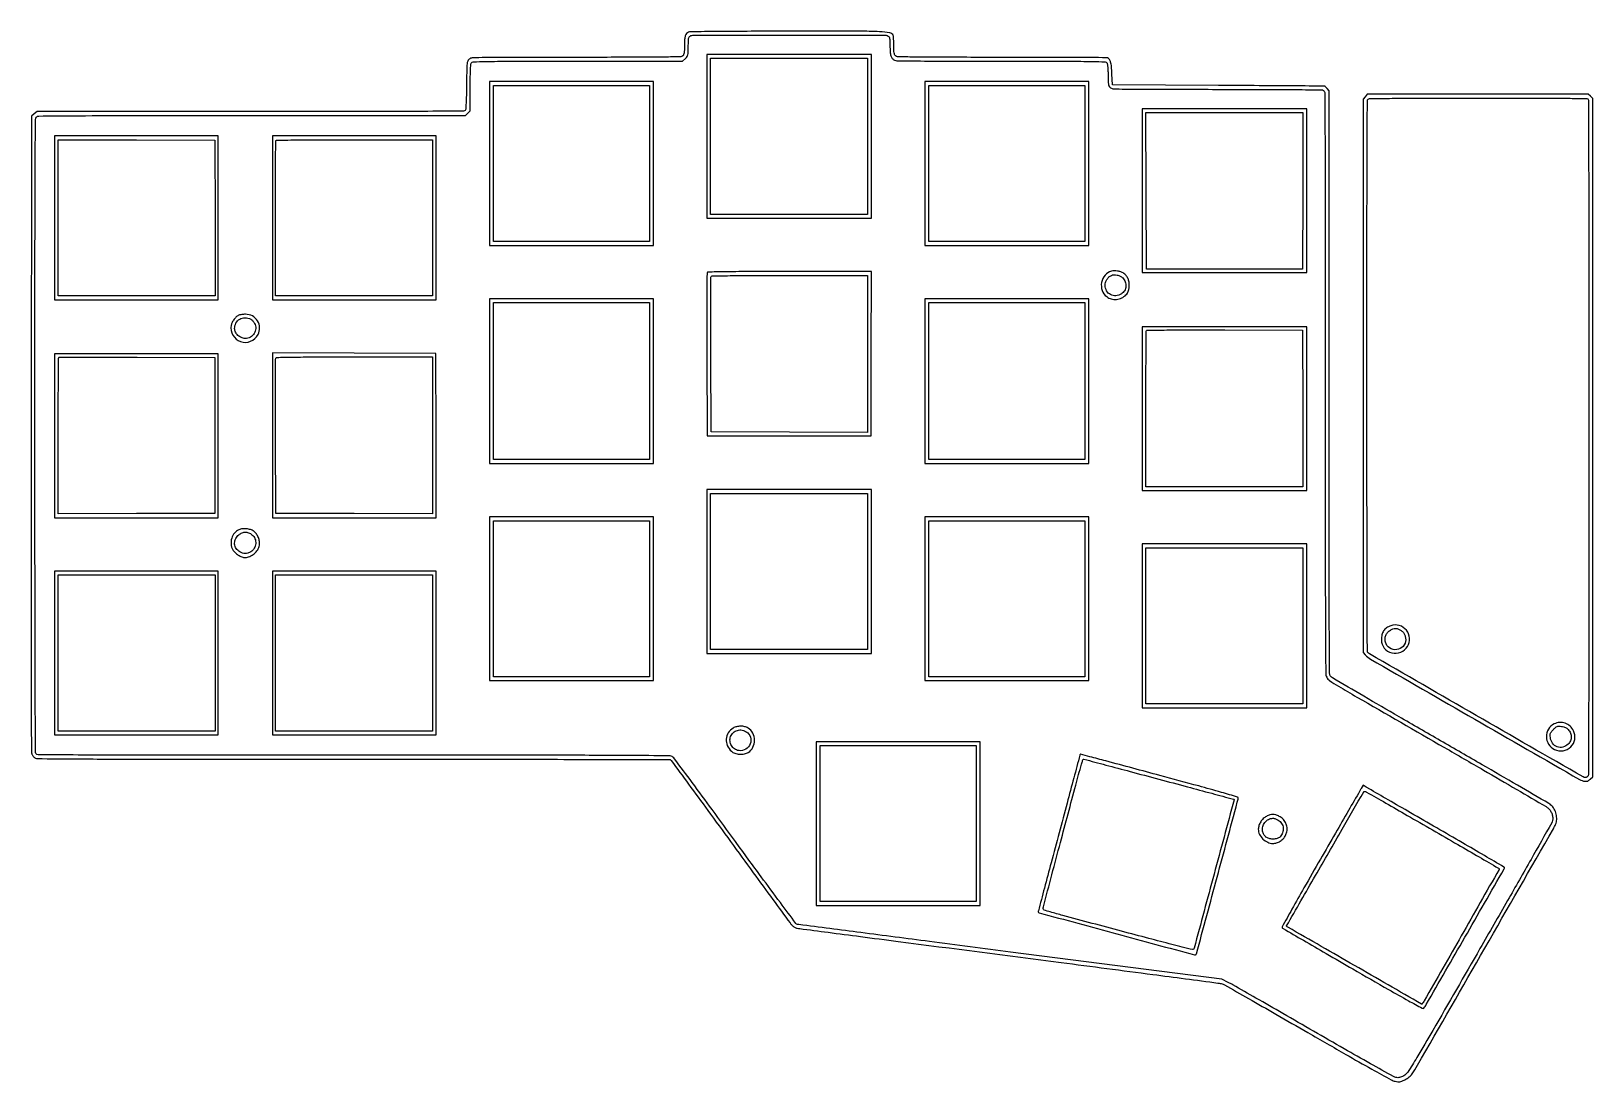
# Model space of a CAD drawing. Extents: x 71 to 1688, y 100 to 2380.
# Drawn here: x 71 to 1682, y 1296 to 2380 of the extents above; entities that cross this region are included whole.
import ezdxf

# ---------------------------------------------------------------- set-up
doc = ezdxf.new("R2010")
doc.units = 0

msp = doc.modelspace()

# ---------------------------------------------------------------- linework, layer by layer
for points in [[(749.315372, 2378.99302, 0.115515), (747.185566, 2377.494856, 0.106863), (745.868208, 2375.166282, 0.060795), (745.18571, 2371.425959, 0.014762), (745, 2365.13717, -0.008276), (744.92551, 2360.637118, -0.028644), (744.662643, 2357.736414, -0.045318), (744.191497, 2355.796199, -0.114649), (743.428571, 2354.571429, -0.192772), (741.100183, 2353.574554, -0.002339), (724.382021, 2353.257254, -0.003232), (697.105362, 2353.043547, -0.000343), (633.539355, 2353, 0.000269), (563.894533, 2352.962516, 0.004045), (539.636084, 2352.740143, 0.006082), (526.184027, 2352.344263, 0.161043), (522.860784, 2351.089862, 0.130092), (521.456684, 2349.17134, 0.06854), (520.7609, 2346.280541, 0.020533), (520.439533, 2340.771771, 0.001268), (520.198989, 2324.380861, -0.00308), (520.00461, 2313.758318, -0.007025), (519.695951, 2305.746413, -0.003828), (519.321086, 2299.528109, -0.157498), (518.826544, 2298.290998, -0.221361), (517.193837, 2297.517607, -0.000212), (474.842331, 2297.252681, -0.001247), (413.861192, 2297.049144, -0.000211), (297.433319, 2297), (77.111527, 2297), (74.305764, 2294.586601), (71.5, 2292.173202), (71.225536, 1964.836601, 0.000158), (71.15985, 1839.16383, 0.000261), (71.193229, 1732.986717, 0.000012), (71.275579, 1637.109647, 0.059129), (71.500972, 1635.224564, 0.048613), (71.853164, 1634.210492, 0.026148), (72.469367, 1633.037509, 0.025788), (73.229051, 1631.896877, 0.036586), (74.025436, 1630.974564, 0.196461), (77.389118, 1629.562653, 0.000846), (117.62075, 1629.251083, 0.001423), (186.857594, 1629.028954, 0.000079), (402.75, 1628.984687, -0.000211), (528.117364, 1628.926, -0.00035), (633.839428, 1628.758058, -0.000009), (729.605535, 1628.53728, -0.148016), (730.596989, 1628.234687, -0.086883), (731.35815, 1627.506224, -0.000053), (749.235149, 1603.187689, -0.000675), (769.111047, 1576.067356, -0.000412), (792.50559, 1544, 0.000383), (815.997879, 1511.794713, 0.000605), (836.193031, 1484.22397, 0.000129), (853.985624, 1460.007906, 0.027367), (855.833762, 1457.762453, 0.043863), (857.022504, 1456.677539, 0.031776), (858.514316, 1455.68179, 0.032338), (860.065196, 1454.912676, 0.058592), (861.425161, 1454.523561, 0.007981), (863.858398, 1454.166597, 0.000028), (893.265516, 1450.332503, 0.00015), (926.560571, 1446.003559, 0.000094), (965.5, 1440.960143, -0.000073), (1133.516651, 1419.20597, -0.000362), (1228.099261, 1406.876038, -0.000079), (1295.348479, 1398.049047, -0.037293), (1299.649329, 1397.153821, -0.058962), (1302.008716, 1396.163067, -0.000237), (1326.945303, 1382.023318, -0.001195), (1355.204036, 1365.89266, -0.000752), (1388.149329, 1346.916333, 0.000886), (1427.404799, 1324.319422, 0.002711), (1454.139514, 1309.18493, 0.001419), (1474.044101, 1298.133062, 0.074788), (1478.134556, 1296.618004, 0.025945), (1480.887672, 1296.191921, 0.067159), (1482.891439, 1296.256964, 0.057645), (1484.978599, 1296.861043, 0.015352), (1488.134556, 1298.299241, 0.026964), (1490.412116, 1299.579822, 0.025235), (1492.591592, 1301.124545, 0.026505), (1494.433449, 1302.740099, 0.053936), (1495.657389, 1304.223072, 0.015105), (1501.137167, 1313.120431, 0.000043), (1570.637653, 1434.020759, 0.000021), (1641.352282, 1557.069294, 0.031164), (1643.651083, 1561.717881, 0.088019), (1644.781334, 1566.74022, 0.070344), (1644.255964, 1572.272196, 0.069613), (1642.204325, 1577.497457, 0.082505), (1638.881919, 1581.624675, 0.05013), (1636.836183, 1583.110623, 0.000115), (1604.446564, 1601.992432, 0.000763), (1567.916777, 1623.201988, 0.000474), (1525, 1647.978134, -0.00063), (1482.127042, 1672.746776, -0.00102), (1445.739063, 1693.929364, -0.000129), (1413.371066, 1712.871527, -0.081189), (1411.75, 1714.214243, -0.179087), (1410.546967, 1717.38533, -0.000603), (1410.253119, 1759.496656, -0.001341), (1410.038236, 1829.065167, -0.000101), (1410, 2017.422223), (1410, 2318.622877), (1407.961045, 2320.811439, -0.000077), (1407.164523, 2321.66667, -0.000111), (1406.459038, 2322.424725, -0.000059), (1405.861591, 2323.06713, -0.001744), (1405.711045, 2323.230179, 0.208411), (1405.49604, 2323.325627, 0.000006), (1373.396369, 2323.54544, 0.000326), (1338.002252, 2323.764312, 0.000196), (1296, 2323.980179), (1186.5, 2324.5), (1186, 2336, 0.011546), (1185.499485, 2343.510597, 0.045407), (1184.667883, 2348.070613, 0.081864), (1183.376021, 2350.854317, 0.152804), (1181.445993, 2352.382351, 0.09035), (1180.101919, 2352.635547, 0.000086), (1148.629243, 2352.818566, 0.000875), (1113.453604, 2352.955534, 0.000536), (1071.989641, 2353, -0.000344), (1008.704396, 2353.043558, -0.003246), (981.543015, 2353.257285, -0.002358), (964.898738, 2353.574829, -0.192736), (962.571429, 2354.571429, -0.113945), (961.810547, 2355.789145, -0.045498), (961.338814, 2357.711486, -0.028934), (961.07506, 2360.574867, -0.0085), (961, 2364.989641, 0.006471), (960.954618, 2368.495924, 0.00835), (960.817528, 2371.713197, 0.006588), (960.622978, 2374.39341, 0.070308), (960.378819, 2375.455198, 0.265369), (956.833387, 2378.355287, 0.031309), (946.307033, 2379.456442, 0.010094), (924.98312, 2379.913809, 0.000471), (852.79966, 2379.936614, 0.000809), (813.741558, 2379.848992, 0.001314), (780.565529, 2379.633694, 0.000187), (751.130708, 2379.354283, 0.093558)], [(955.065741, 2374.964816, -0.128575), (956.089884, 2374.016179, -0.094268), (956.666755, 2372.571576, -0.041845), (956.93747, 2370.081834, -0.006166), (957, 2365.011869, 0.016555), (957.214681, 2358.529727, 0.059246), (957.974177, 2354.461542, 0.097726), (959.400986, 2351.835783, 0.11315), (961.657325, 2350.110272, 0.104118), (964.233995, 2349.533976, 0.000622), (988.625924, 2349.258217, 0.001954), (1021.350644, 2349.056866, 0.000561), (1072.011869, 2349, -0.000256), (1142.201123, 2348.964058, -0.004182), (1165.735106, 2348.743121, -0.005193), (1178.874349, 2348.373333, -0.266257), (1180.964816, 2347.065741, -0.092929), (1181.37098, 2345.780418, -0.00953), (1181.695915, 2342.595985, -0.011625), (1181.924348, 2338.753321, -0.009032), (1182, 2334.565741, 0.005532), (1182.066464, 2328.559178, 0.03394), (1182.344646, 2325.476072, 0.068463), (1182.935487, 2323.528513, 0.088766), (1184, 2322, 0.187057), (1187.023407, 2320.665902, 0.006888), (1199.748964, 2320.259254, 0.004291), (1223.069031, 2320.035677, 0.000251), (1294.065741, 2320, -0.000607), (1342.30812, 2319.941388, -0.001745), (1375.796116, 2319.74313, -0.000377), (1402.073303, 2319.476027, -0.120701), (1404.065741, 2318.964816, -0.274075), (1405.448736, 2316.680421, -0.000741), (1405.74753, 2278.833551, -0.001516), (1405.965394, 2214.419825, -0.000088), (1406, 2017.365945, 0.000124), (1406.043339, 1842.112185, 0.001138), (1406.253961, 1766.07031, 0.000473), (1406.54258, 1717.898236, 0.109466), (1407.532662, 1713.572412, 0.133583), (1410.543889, 1710.059554, 0.014502), (1419.624295, 1704.270764, 0.003827), (1438.678546, 1693.083905, 0.000089), (1529, 1641.002483, -0.000657), (1569.256158, 1617.72884, -0.001048), (1603.604147, 1597.714323, -0.000194), (1633.880596, 1579.97136, -0.055411), (1636.226885, 1578.220124, -0.063903), (1638.425927, 1575.562591, -0.057578), (1639.975557, 1572.343198, -0.058776), (1640.726035, 1568.925673, -0.073442), (1640.570772, 1565.684821, -0.080316), (1639.680667, 1563.282085, -0.000141), (1618.304442, 1525.541791, -0.001063), (1594.178455, 1483.185017, -0.000658), (1565.651467, 1433.5, -0.000253), (1517.038169, 1349.18703, -0.004146), (1500.505866, 1321.088377, -0.007746), (1491.194639, 1306.09069, -0.131227), (1486.929758, 1302.206335, -0.022999), (1484.63235, 1301.147729, -0.044945), (1482.705536, 1300.560202, -0.052007), (1480.902295, 1300.375237, -0.044507), (1479, 1300.548171, -0.082817), (1476.416842, 1301.476113, -0.000425), (1452.613497, 1314.82134, -0.001891), (1425.528374, 1330.171782, -0.00119), (1394, 1348.298014, 0.000457), (1362.297868, 1366.586086, 0.000681), (1334.53125, 1382.519785, 0.000284), (1310.724333, 1396.120223, 0.014484), (1306, 1398.637092), (1299.5, 1401.861826), (1081.5, 1430.001999, -0.000069), (997.771242, 1440.821782, -0.000114), (926.95, 1449.999986, -0.000007), (863.1394, 1458.285274, -0.019718), (861.5, 1458.564264, -0.181665), (860.004367, 1459.517448, -0.000413), (843.930247, 1480.964985, -0.002288), (824.240027, 1507.535258, -0.000914), (797.5, 1544.10586, 0.000725), (773.560214, 1576.872683, 0.001161), (753.011948, 1604.775909, 0.000202), (734.775512, 1629.399025, 0.065961), (733.115141, 1631.112682, 0.166677), (729.352994, 1632.439861, 0.000773), (687.1915, 1632.746732, 0.001349), (615.517255, 1632.964277, 0.000084), (403.900325, 1633, -0.000081), (189.548756, 1633.034546, -0.001394), (119.561431, 1633.252271, -0.000629), (78.328469, 1633.547387, -0.274333), (76.035184, 1634.934259, -0.122624), (75.508402, 1637.020202, -0.000046), (75.252274, 1715.96363, -0.000596), (75.056805, 1815.6642, -0.000192), (75, 1963.36283, -0.000108), (75.041798, 2157.000356, -0.00109), (75.252407, 2237.667272, -0.000287), (75.52741, 2288.929108, -0.197369), (76.571429, 2291.428571, -0.196435), (79.029209, 2292.460376, -0.000615), (113.464707, 2292.746436, -0.001607), (168.188297, 2292.957786, -0.000162), (298.616883, 2293), (519.090909, 2293), (521.545455, 2295.454545), (524, 2297.909091), (524, 2321.520287, -0.003444), (524.067856, 2331.370081, -0.006681), (524.281441, 2339.238056, -0.004132), (524.585433, 2345.466908, -0.109021), (525.035184, 2347.065741, -0.266342), (527.127333, 2348.373922, -0.005138), (540.345563, 2348.743161, -0.004158), (564.011964, 2348.96407, -0.000254), (634.612107, 2349), (743.153846, 2349), (746.076923, 2351.923077, 0.042531), (747.77987, 2353.943296, 0.096491), (748.596594, 2355.757577, 0.051883), (748.930212, 2358.371824, 0.005814), (749, 2364.373387, -0.00606), (749.063228, 2369.589927, -0.035063), (749.322668, 2372.331911, -0.073626), (749.842835, 2373.947872, -0.147296), (750.75, 2374.919901, -0.132452), (754.623779, 2375.967192, -0.000113), (852.827618, 2376.010916, -0.00012), (950.904354, 2376.008922, -0.123405)], [(1447.07258, 2312.365141), (1445, 2309.730283), (1445, 2024.420905), (1445, 1739.111527), (1447.25, 1736.602972, 0.079329), (1452.69319, 1732.189076, 0.000128), (1560.23401, 1670.218817, 0.000103), (1668.358782, 1607.978357, 0.09985), (1673.692734, 1606.192578, 0.045702), (1675.366415, 1606.137855, 0.075285), (1676.74863, 1606.430934, 0.070761), (1678.039823, 1607.137177, 0.035915), (1679.442734, 1608.351825), (1682, 1610.909091), (1682, 1960.780231), (1682, 2310.651372), (1679.685549, 2312.825686), (1677.371098, 2315), (1563.258129, 2315), (1449.14516, 2315)], [(1677.393011, 2309.418213, -0.091413), (1677.642907, 2308.076113, -0.000008), (1677.821697, 2206.15885, -0.000271), (1677.956357, 2093.558939, -0.000164), (1678, 1960.118213, -0.000147), (1677.948535, 1784.583549, -0.000713), (1677.748274, 1685.089569, -0.000064), (1677.490645, 1612.858693, -0.197952), (1676.8, 1611.2, -0.048334), (1676.24215, 1610.740706, -0.037693), (1675.559173, 1610.3525, -0.0388), (1674.860818, 1610.086481, -0.071721), (1674.261015, 1610, -0.131446), (1671.980352, 1610.610111, -0.000023), (1561.780997, 1674.121385, -0.000026), (1451.715584, 1737.569824, -0.115505), (1449.765313, 1739.397557, -0.147341), (1449.462791, 1740.392227, -0.000012), (1449.241942, 1823.615845, -0.000402), (1449.074004, 1915.55561, -0.000242), (1449.015313, 2024.55, -0.00018), (1449.0592, 2167.806895, -0.000872), (1449.255302, 2249.181409, -0.000095), (1449.511385, 2308.148135, -0.197735), (1450.2, 2309.8, -0.195592), (1451.795018, 2310.472656, -0.000562), (1475.122386, 2310.744676, -0.002165), (1507.743014, 2310.947128, -0.000469), (1564.093011, 2311, -0.000317), (1630.817267, 2310.957667, -0.003173), (1658.726863, 2310.745144, -0.001814), (1675.936317, 2310.442414, -0.304732)], [(485, 2187.5), (485, 2107), (404, 2107), (323, 2107), (323, 2186.833333, -0.000782), (323.047957, 2217.490981, -0.001288), (323.195833, 2243.411458, -0.000095), (323.392946, 2266.680524, -0.196663), (323.666667, 2267.333333, -0.196677), (324.319546, 2267.607061, -0.000094), (347.735417, 2267.804167, -0.00128), (373.817294, 2267.952044, -0.000777), (404.666667, 2268), (485, 2268)], [(768.46037, 2130.75, 0.090627), (768.266532, 2129.706637, 0.000087), (768.199446, 2105.339063, 0.000879), (768.177075, 2078.103596, 0.000539), (768.241754, 2046), (768.5, 1962.5), (853, 1962.5), (937.5, 1962.5), (937.755647, 2047.25), (938.011295, 2132), (853.474263, 2132, 0.000589), (810.001032, 2131.948807, 0.003087), (786.092689, 2131.744893, 0.000961), (769.483401, 2131.468749, 0.305998)], [(934, 2046.994085), (934, 1965.988171), (853.25, 1966.244085), (772.5, 1966.5), (772.241604, 2046, -0.000567), (772.176881, 2076.569807, -0.000923), (772.199234, 2102.514062, -0.000096), (772.266459, 2125.707833, -0.090612), (772.460219, 2126.75, -0.305669), (773.480151, 2127.467329, -0.001054), (789.291461, 2127.744639, -0.003238), (812.082541, 2127.948713, -0.00062), (853.468615, 2128), (934, 2128)], [(1185.5, 2132.315708, 0.147326), (1178.837773, 2128.13366, 0.133823), (1175.285051, 2120.809425, 0.132088), (1175.91768, 2112.619587, 0.142078), (1180.581468, 2106.114577, 0.100559), (1185.262906, 2103.759654, 0.089978), (1190.687281, 2103.291159, 0.088042), (1196.031586, 2104.764193, 0.090807), (1200.477643, 2107.976664, 0.037863), (1201.969062, 2109.790004, 0.064197), (1202.882957, 2111.526791, 0.053757), (1203.421502, 2113.646873, 0.01932), (1203.741258, 2116.748983, 0.048522), (1203.595411, 2121.181929, 0.072643), (1202.545569, 2124.904416, 0.077739), (1200.545319, 2127.990443, 0.065219), (1197.58584, 2130.535712, 0.072901), (1195.128049, 2131.676304, 0.035695), (1191.749311, 2132.423305, 0.035659), (1188.272617, 2132.684338, 0.06802)], [(1197.057167, 2125.44523, -0.110522), (1199.723539, 2121.43404, -0.112799), (1200.399732, 2116.699559, -0.115606), (1198.953706, 2112.231147, -0.120599), (1195.688633, 2108.95172, -0.118092), (1190.003636, 2107.115245, -0.140149), (1184.493218, 2108.238705, -0.144473), (1180.524192, 2112.061, -0.128079), (1179.031803, 2117.615141, -0.071205), (1179.471142, 2120.863303, -0.067553), (1180.805819, 2123.921472, -0.069733), (1182.856459, 2126.428201, -0.085987), (1185.388117, 2128.066496, -0.093546), (1188.1444, 2128.672006, -0.062749), (1191.364654, 2128.363101, -0.06095), (1194.511987, 2127.240151, -0.07502)], [(285.418438, 2087.031147, 0.091707), (283.011512, 2085.497472, 0.042571), (280.516101, 2082.73963, 0.042297), (278.473192, 2079.523103, 0.0741), (277.443165, 2076.548738, 0.178552), (279.172208, 2066.349825, 0.181213), (287.100252, 2059.793929, 0.180249), (297.418875, 2060.044307, 0.177174), (305.148389, 2066.984398, 0.131203), (306.801389, 2074.123377, 0.131638), (304.672332, 2081.126165, 0.130483), (299.305964, 2086.169498, 0.127852), (292.102117, 2087.936614, 0.015595), (290.187495, 2087.850474, 0.014628), (288.240413, 2087.644486, 0.014775), (286.524964, 2087.360245, 0.047702)], [(297.656617, 2082.818147, -0.065679), (298.606664, 2082.186752, -0.028727), (299.689287, 2081.126044, -0.027818), (300.725359, 2079.851519, -0.033248), (301.547906, 2078.540903, -0.133171), (302.771473, 2073.296639, -0.131644), (301.187243, 2068.126799, -0.128965), (297.193044, 2064.367223, -0.125308), (291.823275, 2063, -0.105031), (287.954307, 2063.821788, -0.083919), (284.394496, 2066.184888, -0.085949), (281.878194, 2069.523667, -0.119432), (281.003738, 2073.15, -0.118692), (282.392237, 2078.888622, -0.143757), (286.190124, 2082.890666, -0.138817), (291.662068, 2084.288692, -0.107831)], [(1382.755915, 1990.75), (1383.011829, 1910), (1302.005915, 1910), (1221, 1910), (1221, 1990.333333, -0.000784), (1221.048382, 2021.18311, -0.001292), (1221.19757, 2047.26632, -0.000095), (1221.396434, 2070.680676, -0.196657), (1221.672578, 2071.339244, -0.197472), (1222.331118, 2071.614162, -0.000096), (1245.670328, 2071.739078, -0.0013), (1271.670923, 2071.80565, -0.000789), (1302.422578, 2071.755911), (1382.5, 2071.5)], [(260.5, 1963), (260.5, 1882.5), (179.75, 1882.244085), (99, 1881.988171), (99, 1962.327419, -0.000784), (99.048382, 1993.179463, -0.001291), (99.19757, 2019.264582, -0.000095), (99.396434, 2042.680675, -0.196657), (99.672578, 2043.339244, -0.197472), (100.331118, 2043.614162, -0.000096), (123.670328, 2043.739078, -0.0013), (149.670923, 2043.80565, -0.000789), (180.422578, 2043.755911), (260.5, 2043.5)], [(485, 1962.994085), (485, 1881.988171), (404.25, 1882.244085), (323.5, 1882.5), (323.241604, 1962, -0.000567), (323.176881, 1992.569807, -0.000923), (323.199234, 2018.514062, -0.000096), (323.266459, 2041.707833, -0.090612), (323.460219, 2042.75, -0.305669), (324.480151, 2043.467329, -0.001054), (340.291461, 2043.744639, -0.003238), (363.082541, 2043.948713, -0.00062), (404.468615, 2044), (485, 2044)], [(285.396258, 1865.625994, 0.113316), (280.818727, 1862.137914, 0.099029), (277.945874, 1856.836119, 0.097501), (277.307322, 1850.763787, 0.105999), (279.065075, 1845.098004, 0.072488), (281.380277, 1842.094837, 0.0512), (284.732292, 1839.455485, 0.052176), (288.449759, 1837.611645, 0.089281), (291.847843, 1837, 0.104593), (296.532327, 1837.990763, 0.072534), (301.128164, 1840.882819, 0.071871), (304.746534, 1845.001558, 0.098284), (306.579593, 1849.572574, 0.085164), (306.638657, 1853.376081, 0.055931), (305.483963, 1857.611886, 0.056097), (303.42623, 1861.470122, 0.08772), (300.794356, 1864.146431, 0.080791), (297.501523, 1865.767801, 0.050172), (293.266847, 1866.608824, 0.050151), (288.946624, 1866.58971, 0.080379)], [(298.88927, 1860.439719, -0.118537), (301.913277, 1856.338209, -0.119009), (302.736258, 1851.3165, -0.119183), (301.177265, 1846.478137, -0.11912), (297.579691, 1842.885468, -0.055708), (294.690749, 1841.538475, -0.084059), (291.954385, 1841.104551, -0.082576), (289.192411, 1841.593557, -0.051924), (286.225074, 1843.004198, -0.10532), (282.63863, 1846.395154, -0.124134), (281.011897, 1850.762761, -0.122851), (281.643498, 1855.414725, -0.101844), (284.4, 1859.6, -0.078148), (287.8437, 1862.107788, -0.104263), (291.566482, 1863.120742, -0.106224), (295.328857, 1862.53762, -0.083717)], [(1473.740524, 1766.582264, 0.059498), (1469.245103, 1764.330673, 0.098989), (1466.245605, 1761.360246, 0.095756), (1464.557558, 1757.389829, 0.052817), (1464, 1752.126385, 0.168701), (1466.973944, 1743.56302, 0.164622), (1474.64507, 1738.58124, 0.160385), (1483.923941, 1739.217016, 0.160558), (1491.005402, 1745.24086, 0.157148), (1493.048037, 1753.743031, 0.152217), (1489.782812, 1761.963859, 0.152877), (1482.439722, 1766.850691, 0.158629)], [(1482.988956, 1762.505711, -0.060022), (1485.68582, 1760.671947, -0.081835), (1487.55499, 1758.409231, -0.079295), (1488.637407, 1755.609158, -0.052702), (1489, 1752.178704, -0.187445), (1486.355352, 1745.372109, -0.179594), (1479.753871, 1741.983684, -0.176295), (1472.445817, 1743.696249, -0.182539), (1468.077639, 1749.680984, -0.081901), (1467.703942, 1753.194447, -0.084354), (1468.487017, 1756.603555, -0.082738), (1470.371716, 1759.615092, -0.074888), (1473.189824, 1761.974365, -0.036429), (1475.919823, 1763.377234, -0.087141), (1478.130632, 1763.890252, -0.090925), (1480.325361, 1763.609609, -0.042204)], [(795.24086, 1661.005402, 0.112339), (790.230468, 1656.134661, 0.125612), (788.079148, 1649.768358, 0.122142), (789.219148, 1643.010557, 0.102653), (793.418682, 1637.062819, 0.111271), (796.893487, 1635.027868, 0.061457), (801.752923, 1634.116478, 0.060564), (806.792103, 1634.410805, 0.095544), (810.818029, 1635.971531, 0.136112), (815.641104, 1641.25481, 0.119053), (817.367885, 1648.552696, 0.119239), (815.572684, 1655.825261, 0.136815), (810.701451, 1661.040484, 0.079626), (807.185498, 1662.480108, 0.058061), (802.983053, 1662.960089, 0.057965), (798.774691, 1662.460887, 0.078575)], [(1642.218183, 1665.336917, 0.142326), (1636.294301, 1659.920391, 0.140724), (1634.162146, 1652.148134, 0.139552), (1636.473488, 1644.379508, 0.139255), (1642.53097, 1638.985008, 0.151428), (1651.429449, 1637.637691, 0.157992), (1659.35636, 1641.60163, 0.159407), (1663.406303, 1649.427556, 0.154266), (1662.1203, 1658.251494, 0.094695), (1658.569037, 1663.024536, 0.100406), (1653.574662, 1666.033017, 0.101548), (1647.850636, 1666.837437, 0.099111)], [(1656.709864, 1659.550914, -0.07685), (1659.080267, 1655.74445, -0.103987), (1659.868695, 1651.780515, -0.107474), (1658.987863, 1647.932263, -0.086781), (1656.545455, 1644.454545, -0.135704), (1651.200316, 1641.424999, -0.151709), (1645.305583, 1641.750967, -0.148502), (1640.543334, 1645.380369, -0.128829), (1638.274614, 1651.255988, -0.023018), (1638.086115, 1654.098651, -0.094928), (1638.374918, 1655.790206, -0.088471), (1639.278525, 1657.315329, -0.018513), (1641.4, 1659.6, -0.018513), (1643.684671, 1661.721475, -0.088471), (1645.209794, 1662.625082, -0.094928), (1646.901349, 1662.913885, -0.023018), (1649.744012, 1662.725386, -0.027797), (1652.069939, 1662.331342, -0.051094), (1653.887863, 1661.717784, -0.058205), (1655.380478, 1660.815177, -0.05011)], [(810.234223, 1656.082029, -0.176135), (813.493022, 1650.014699, -0.170237), (812.154997, 1643.169876, -0.16451), (806.770699, 1638.500463, -0.165926), (799.678596, 1638.078299, -0.117353), (795.659432, 1640.289864, -0.107283), (792.908017, 1644.14086, -0.10653), (791.988951, 1648.80981, -0.1142), (793.11704, 1653.315741, -0.11679), (796.306552, 1657.062318, -0.118751), (800.818622, 1658.952031, -0.115885), (805.785378, 1658.601203, -0.107398)], [(1153, 1633.555111, -0.0652), (1152.953101, 1633.196986, -0.000007), (1146.684375, 1609.674466, -0.000215), (1139.743782, 1583.677291, -0.00013), (1131.5, 1552.884033, 0.000317), (1123.256797, 1522.046774, 0.000519), (1116.315625, 1495.905302, 0.000042), (1110.112323, 1472.43671, 0.064672), (1110, 1471.571939, 0.338578), (1110.78105, 1470.550737, 0.000046), (1191.06519, 1448.775835, 0.000051), (1271.26933, 1427.039249, 0.268688), (1272.773365, 1427.440032, 0.131321), (1273.209614, 1428.194502, 0.000008), (1294.483867, 1507.184121, 0.000039), (1315.293653, 1584.47791, 0.024141), (1316.26176, 1588.918759, 0.380256), (1315.64369, 1589.903781, 0.000996), (1298.92116, 1594.743048, 0.00348), (1275.502179, 1601.293544, 0.00078), (1235.5, 1612.115838, 0.000096), (1179.7251, 1627.100439, 0.002006), (1163.020522, 1631.513094, 0.001421), (1153.513795, 1633.95479, 0.489038)], [(1234.3669, 1608.360578, -0.000114), (1263.958136, 1600.435275, -0.000189), (1288.904948, 1593.737666, -0.000004), (1311.520683, 1587.656533, -0.093483), (1311.713773, 1587.563472, -0.308845), (1311.934462, 1586.931888, -0.000012), (1291.303728, 1510.295554, -0.000024), (1270.769775, 1434.040826, -0.121769), (1270.012674, 1432.672688, -0.274287), (1269.261139, 1432.450376, -0.000188), (1247.917543, 1437.858783, -0.00203), (1224.060774, 1444.016798, -0.00123), (1195.872688, 1451.489236, -0.000111), (1135.320768, 1467.715035, -0.004636), (1122.33296, 1471.327807, -0.013933), (1116.037366, 1473.333653, -0.318809), (1115, 1474.795229, -0.064978), (1115.23015, 1476.558735, -0.000022), (1132.880006, 1543.015634, -0.000283), (1148.664805, 1602.304288, -0.003898), (1154.566894, 1623.75, -0.009724), (1155.18016, 1625.762387, -0.015408), (1155.791491, 1627.457813, -0.009369), (1156.357153, 1628.81225, -0.297445), (1156.644834, 1629, -0.064968), (1157.117634, 1628.938305, -0.000014), (1179.718639, 1622.93717, -0.000295), (1204.74981, 1616.27424, -0.000179)], [(1443.217405, 1598.772542, 0.004631), (1441.720615, 1596.23781, 0.000037), (1429.996941, 1575.95431, 0.000135), (1416.557134, 1552.683232, 0.000087), (1400.982977, 1525.688937, 0.001182), (1384.075371, 1496.210921, 0.002794), (1371.652865, 1474.147942, 0.000407), (1361.529288, 1455.895625, 0.334441), (1361.664497, 1454.935503, 0.064499), (1362.508621, 1454.284991, 0.000063), (1383.453241, 1442.079719, 0.000634), (1406.878343, 1428.472675, 0.000389), (1434.515615, 1412.494462, 0.000805), (1471.443937, 1391.262283, 0.004188), (1491.93675, 1379.750589, 0.001677), (1506.111053, 1372.005594, 0.342138), (1507.588275, 1372.247896, 0.05687), (1510.221744, 1375.819899, 0.000088), (1550.082511, 1445.196772, 0.000027), (1590.668459, 1515.873267, 0.215636), (1590.788643, 1517.115481, 0.179785), (1590.358056, 1517.643522, 0.000079), (1570.169164, 1529.493815, 0.001134), (1547.668442, 1542.627834, 0.000688), (1521, 1558.064609, -0.00012), (1494.133216, 1573.575465, -0.000187), (1470.988988, 1586.956179, -0.00005), (1450.799319, 1598.641525, -0.006613), (1448.345492, 1600.105741), (1445.190983, 1602.045085)], [(1516.746106, 1555.956531, -0.000306), (1542.777909, 1540.909076, -0.000501), (1564.820756, 1528.119917, -0.000042), (1584.583081, 1516.625234, -0.060293), (1585.260722, 1516.11293, -0.342702), (1585.383701, 1515.257, -0.000023), (1546.410063, 1446.817547, -0.000093), (1508.175933, 1379.712994, -0.061439), (1505.645029, 1376.319426, -0.345118), (1505.391525, 1376.283022, -0.000002), (1436.181836, 1416.095107, -0.000011), (1367.576478, 1455.561906, -0.045341), (1366.161763, 1456.556334, -0.361658), (1366.098556, 1456.917082, -0.000008), (1395.850054, 1508.805777, -0.000516), (1423.332139, 1556.620228, -0.000961), (1445.726722, 1595.318174, -0.143291), (1446.013437, 1595.590475, -0.0814), (1446.472368, 1595.738766, -0.069765), (1447.028421, 1595.744764, -0.059542), (1447.597257, 1595.601053, -0.038507), (1448.677539, 1595.088004, -0.000053), (1468.48515, 1583.734665, -0.000453), (1490.669951, 1570.988893, -0.00028)], [(1345.30078, 1569.919832, 0.079097), (1342.129674, 1567.667896, 0.059227), (1339.441174, 1564.323571, 0.059368), (1337.617611, 1560.452097, 0.080575), (1337, 1556.644438, 0.114779), (1338.216536, 1551.414762, 0.085275), (1341.708844, 1546.597225, 0.084527), (1346.643201, 1543.186917, 0.109459), (1352, 1542, 0.077688), (1355.891701, 1542.608345, 0.064267), (1359.695141, 1544.391896, 0.064569), (1362.904223, 1547.071925, 0.080135), (1365.053196, 1550.308667, 0.03422), (1366.440773, 1554.020221, 0.074603), (1366.865072, 1557.021943, 0.075314), (1366.388298, 1559.99802, 0.035426), (1364.939892, 1563.624167, 0.034452), (1363.739256, 1565.722495, 0.04924), (1362.379783, 1567.379783, 0.04924), (1360.722495, 1568.739256, 0.034452), (1358.624167, 1569.939892, 0.035384), (1354.928418, 1571.416456, 0.077874), (1351.930336, 1571.881626, 0.07842), (1348.946902, 1571.406203, 0.036288)], [(1357.579691, 1566.114532, -0.117504), (1361.067349, 1562.653754, -0.112897), (1362.684146, 1557.941049, -0.113147), (1362.090229, 1553.002515, -0.118445), (1359.404126, 1548.909931, -0.045917), (1357.900264, 1547.736938, -0.064082), (1356.360509, 1547.007043, -0.054667), (1354.506416, 1546.620677, -0.02406), (1352, 1546.5, -0.068401), (1348.058825, 1547.041697, -0.096272), (1344.895846, 1548.629058, -0.100838), (1342.657471, 1551.21898, -0.08175), (1341.400892, 1554.676597, -0.114659), (1341.602819, 1559.383278, -0.100608), (1343.842971, 1563.774397, -0.102366), (1347.578757, 1566.886005, -0.123236), (1352, 1567.992524, -0.055871), (1353.176549, 1567.860642, -0.025359), (1354.670284, 1567.440864, -0.024729), (1356.21726, 1566.833515, -0.031018)]]:
    msp.add_lwpolyline(points, format="xyb", close=True)
for points in [[(768, 2271.5), (768, 2187), (853, 2187), (938, 2187), (938, 2271.5), (938, 2356), (853, 2356), (768, 2356)], [(934, 2271.5), (934, 2191), (853, 2191), (772, 2191), (772, 2271.5), (772, 2352), (853, 2352), (934, 2352)], [(544, 2243.5), (544, 2159), (628.5, 2159), (713, 2159), (713, 2243.5), (713, 2328), (628.5, 2328), (544, 2328)], [(709, 2243.5), (709, 2163), (628.5, 2163), (548, 2163), (548, 2243.5), (548, 2324), (628.5, 2324), (709, 2324)], [(993, 2243.5), (993, 2159), (1077.5, 2159), (1162, 2159), (1162, 2243.5), (1162, 2328), (1077.5, 2328), (993, 2328)], [(1158, 2243.5), (1158, 2163), (1077.5, 2163), (997, 2163), (997, 2243.5), (997, 2324), (1077.5, 2324), (1158, 2324)], [(1217, 2215.5), (1217, 2131), (1302, 2131), (1387, 2131), (1387, 2215.5), (1387, 2300), (1302, 2300), (1217, 2300)], [(1382.755915, 2215.25), (1382.5, 2134.5), (1302, 2134.5), (1221.5, 2134.5), (1221.244085, 2215.25), (1220.988171, 2296), (1302, 2296), (1383.011829, 2296)], [(95, 2187.5), (95, 2103), (179.5, 2103), (264, 2103), (264, 2187.5), (264, 2272), (179.5, 2272), (95, 2272)], [(320, 2187.5), (320, 2103), (404.5, 2103), (489, 2103), (489, 2187.5), (489, 2272), (404.5, 2272), (320, 2272)], [(260.75595, 2187.25), (261.011899, 2107), (180.00595, 2107), (99, 2107), (99, 2187.505915), (99, 2268.011829), (179.75, 2267.755915), (260.5, 2267.5)], [(544, 2019), (544, 1934), (628.5, 1934), (713, 1934), (713, 2019), (713, 2104), (628.5, 2104), (544, 2104)], [(709, 2019), (709, 1938), (628.5, 1938), (548, 1938), (548, 2019), (548, 2100), (628.5, 2100), (709, 2100)], [(993, 2019), (993, 1934), (1077.5, 1934), (1162, 1934), (1162, 2019), (1162, 2104), (1077.5, 2104), (993, 2104)], [(1158, 2019), (1158, 1938), (1077.5, 1938), (997, 1938), (997, 2019), (997, 2100), (1077.5, 2100), (1158, 2100)], [(1217, 1990.5), (1217, 1906), (1302, 1906), (1387, 1906), (1387, 1990.5), (1387, 2075), (1302, 2075), (1217, 2075)], [(95, 1962.5), (95, 1878), (179.5, 1878), (264, 1878), (264, 1962.5), (264, 2047), (179.5, 2047), (95, 2047)], [(320, 1963.00568), (320, 1878), (404.505647, 1878), (489.011295, 1878), (488.755647, 1962.75), (488.5, 2047.5), (404.25, 2047.75568), (320, 2048.011359)], [(768, 1822.5), (768, 1738), (853, 1738), (938, 1738), (938, 1822.5), (938, 1907), (853, 1907), (768, 1907)], [(934, 1822.5), (934, 1742), (853, 1742), (772, 1742), (772, 1822.5), (772, 1903), (853, 1903), (934, 1903)], [(544, 1794.5), (544, 1710), (628.5, 1710), (713, 1710), (713, 1794.5), (713, 1879), (628.5, 1879), (544, 1879)], [(709, 1794.5), (709, 1714), (628.5, 1714), (548, 1714), (548, 1794.5), (548, 1875), (628.5, 1875), (709, 1875)], [(993, 1794.5), (993, 1710), (1077.5, 1710), (1162, 1710), (1162, 1794.5), (1162, 1879), (1077.5, 1879), (993, 1879)], [(1158, 1794.5), (1158, 1714), (1077.5, 1714), (997, 1714), (997, 1794.5), (997, 1875), (1077.5, 1875), (1158, 1875)], [(1217, 1766.5), (1217, 1682), (1302, 1682), (1387, 1682), (1387, 1766.5), (1387, 1851), (1302, 1851), (1217, 1851)], [(1383, 1766.5), (1383, 1686), (1302, 1686), (1221, 1686), (1221, 1766.5), (1221, 1847), (1302, 1847), (1383, 1847)], [(95, 1738.5), (95, 1654), (179.5, 1654), (264, 1654), (264, 1738.5), (264, 1823), (179.5, 1823), (95, 1823)], [(320, 1738.5), (320, 1654), (404.5, 1654), (489, 1654), (489, 1738.5), (489, 1823), (404.5, 1823), (320, 1823)], [(261, 1738.5), (261, 1658), (180, 1658), (99, 1658), (99, 1738.5), (99, 1819), (180, 1819), (261, 1819)], [(485, 1738.5), (485, 1658), (404, 1658), (323, 1658), (323, 1738.5), (323, 1819), (404, 1819), (485, 1819)], [(881, 1562.5), (881, 1478), (965.5, 1478), (1050, 1478), (1050, 1562.5), (1050, 1647), (965.5, 1647), (881, 1647)], [(1046, 1562.5), (1046, 1482), (965.5, 1482), (885, 1482), (885, 1562.5), (885, 1643), (965.5, 1643), (1046, 1643)]]:
    msp.add_lwpolyline(points, close=True)

doc.saveas('drawing.dxf')
